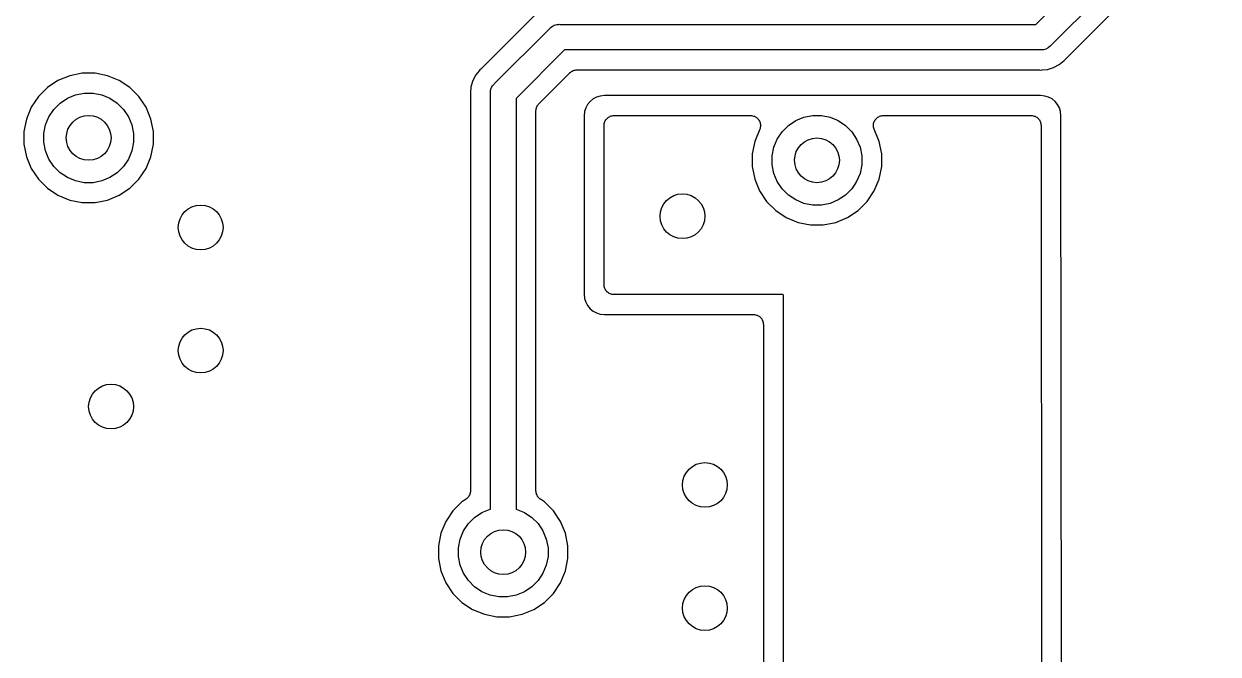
# Model space of a CAD drawing. Extents: x 1.98 to 5.9, y -3.93 to -1.98.
# Drawn here: x 4.5796 to 4.9992, y -2.5437 to -2.3221 of the extents above; entities that cross this region are included whole.
import ezdxf

# ---------------------------------------------------------------- set-up
doc = ezdxf.new("R2010")
doc.units = 0
doc.header["$MEASUREMENT"] = 0
doc.layers.add('BLACK', color=7, linetype='CONTINUOUS')

msp = doc.modelspace()

# ---------------------------------------------------------------- linework, layer by layer
at = {"layer": 'BLACK', "linetype": 'CONTINUOUS'}
for p, q in [((4.93514, -2.32227), (5.02422, -2.23319)), ((5.02942, -2.24072), (4.94035, -2.3298)), ((4.94566, -2.33438), (5.0313, -2.24875)), ((4.75906, -2.31916), (4.74042, -2.3378)), ((4.74501, -2.34312), (4.76438, -2.32375)), ((4.76438, -2.32375), (4.76452, -2.32357)), ((4.76452, -2.32357), (4.76469, -2.32343)), ((4.76469, -2.32343), (4.7652, -2.32301)), ((4.76469, -2.32343), (4.76469, -2.32343)), ((4.7652, -2.32301), (4.76599, -2.32259)), ((4.76599, -2.32259), (4.76683, -2.32234)), ((4.76683, -2.32234), (4.76689, -2.32233)), ((4.76689, -2.32233), (4.7675, -2.32227)), ((4.7675, -2.32227), (4.76772, -2.32225)), ((4.7675, -2.32227), (4.7675, -2.32227)), ((4.76772, -2.32225), (4.76794, -2.32227)), ((4.76794, -2.32227), (4.93514, -2.32227)), ((4.76958, -2.33127), (4.75253, -2.34832)), ((4.93679, -2.33127), (4.76958, -2.33127)), ((4.93701, -2.33129), (4.93679, -2.33127)), ((4.93723, -2.33127), (4.93701, -2.33129)), ((4.93789, -2.33121), (4.93723, -2.33127)), ((4.93723, -2.33127), (4.93723, -2.33127)), ((4.93874, -2.33095), (4.93789, -2.33121)), ((4.93952, -2.33053), (4.93874, -2.33095)), ((4.94021, -2.32997), (4.93952, -2.33053)), ((4.94035, -2.3298), (4.94021, -2.32997)), ((4.94143, -2.33745), (4.94343, -2.33638)), ((4.94343, -2.33638), (4.94518, -2.33494)), ((4.94518, -2.33494), (4.94543, -2.33464)), ((4.94543, -2.33464), (4.94546, -2.3346)), ((4.94546, -2.3346), (4.94557, -2.3345)), ((4.94557, -2.3345), (4.94566, -2.33438)), ((4.59573, -2.34033), (4.59159, -2.34205)), ((4.60012, -2.33946), (4.59573, -2.34033)), ((4.6046, -2.33946), (4.60012, -2.33946)), ((4.609, -2.34033), (4.6046, -2.33946)), ((4.61314, -2.34205), (4.609, -2.34033)), ((4.73842, -2.34004), (4.73736, -2.34203)), ((4.73961, -2.33859), (4.73842, -2.34004)), ((4.73986, -2.33829), (4.73961, -2.33859)), ((4.73961, -2.33859), (4.73961, -2.33859)), ((4.74017, -2.33803), (4.73986, -2.33829)), ((4.74027, -2.33793), (4.74017, -2.33803)), ((4.74039, -2.33784), (4.74027, -2.33793)), ((4.74042, -2.3378), (4.74039, -2.33784)), ((4.76056, -2.35019), (4.77145, -2.3393)), ((4.77145, -2.3393), (4.77146, -2.33929)), ((4.77146, -2.33929), (4.77149, -2.33926)), ((4.77146, -2.33929), (4.77146, -2.33929)), ((4.77146, -2.33929), (4.77146, -2.33929)), ((4.77149, -2.33926), (4.77174, -2.33906)), ((4.77174, -2.33906), (4.77199, -2.33886)), ((4.77199, -2.33886), (4.77201, -2.33885)), ((4.77201, -2.33885), (4.77202, -2.33884)), ((4.77202, -2.33884), (4.77231, -2.33869)), ((4.77231, -2.33869), (4.7726, -2.33854)), ((4.7726, -2.33854), (4.77261, -2.33853)), ((4.77261, -2.33853), (4.77263, -2.33852)), ((4.77263, -2.33852), (4.77294, -2.33843)), ((4.77294, -2.33843), (4.77325, -2.33834)), ((4.77325, -2.33834), (4.77327, -2.33834)), ((4.77327, -2.33834), (4.77329, -2.33833)), ((4.77329, -2.33833), (4.77361, -2.3383)), ((4.77361, -2.3383), (4.77393, -2.33827)), ((4.77393, -2.33827), (4.93627, -2.33827)), ((4.93627, -2.33827), (4.93632, -2.33827)), ((4.93632, -2.33827), (4.93647, -2.33829)), ((4.93647, -2.33829), (4.93661, -2.33829)), ((4.93661, -2.33829), (4.93701, -2.33833)), ((4.93701, -2.33833), (4.9374, -2.33829)), ((4.9374, -2.33829), (4.93926, -2.33811)), ((4.9374, -2.33829), (4.9374, -2.33829)), ((4.93926, -2.33811), (4.94143, -2.33745)), ((4.58786, -2.34454), (4.58469, -2.3477)), ((4.59159, -2.34205), (4.58786, -2.34454)), ((4.61686, -2.34454), (4.61314, -2.34205)), ((4.62003, -2.3477), (4.61686, -2.34454)), ((4.7367, -2.3442), (4.73648, -2.34646)), ((4.73736, -2.34203), (4.7367, -2.3442)), ((4.74351, -2.34646), (4.7436, -2.34557)), ((4.7436, -2.34557), (4.74385, -2.34473)), ((4.74385, -2.34473), (4.74396, -2.34453)), ((4.74396, -2.34453), (4.74427, -2.34394)), ((4.74427, -2.34394), (4.7445, -2.34367)), ((4.7445, -2.34367), (4.74469, -2.34343)), ((4.74469, -2.34343), (4.74483, -2.34326)), ((4.74469, -2.34343), (4.74469, -2.34343)), ((4.74483, -2.34326), (4.74501, -2.34312)), ((4.58469, -2.3477), (4.5822, -2.35143)), ((4.59232, -2.34997), (4.5949, -2.34825)), ((4.5949, -2.34825), (4.59777, -2.34706)), ((4.59777, -2.34706), (4.60081, -2.34646)), ((4.60081, -2.34646), (4.60391, -2.34646)), ((4.60391, -2.34646), (4.60696, -2.34706)), ((4.60696, -2.34706), (4.60982, -2.34825)), ((4.60982, -2.34825), (4.6124, -2.34997)), ((4.62252, -2.35143), (4.62003, -2.3477)), ((4.73648, -2.34646), (4.73651, -2.34685)), ((4.73651, -2.34685), (4.73652, -2.3469)), ((4.73652, -2.3469), (4.73652, -2.34705)), ((4.73652, -2.34705), (4.73653, -2.34719)), ((4.73653, -2.34719), (4.73653, -2.48633)), ((4.74353, -2.34668), (4.74351, -2.34646)), ((4.74353, -2.49271), (4.74353, -2.34668)), ((4.75253, -2.34832), (4.75253, -2.49271)), ((4.77853, -2.34939), (4.77766, -2.35045)), ((4.77959, -2.34852), (4.77853, -2.34939)), ((4.78079, -2.34788), (4.77959, -2.34852)), ((4.7821, -2.34748), (4.78079, -2.34788)), ((4.78364, -2.34733), (4.7821, -2.34748)), ((4.93684, -2.34733), (4.78364, -2.34733)), ((4.93837, -2.34748), (4.93684, -2.34733)), ((4.93968, -2.34788), (4.93837, -2.34748)), ((4.94089, -2.34852), (4.93968, -2.34788)), ((4.94195, -2.34939), (4.94089, -2.34852)), ((4.94281, -2.35045), (4.94195, -2.34939)), ((4.5822, -2.35143), (4.58049, -2.35557)), ((4.58841, -2.35475), (4.59013, -2.35217)), ((4.59013, -2.35217), (4.59232, -2.34997)), ((4.6124, -2.34997), (4.61459, -2.35217)), ((4.61459, -2.35217), (4.61632, -2.35475)), ((4.62424, -2.35557), (4.62252, -2.35143)), ((4.75953, -2.35262), (4.75957, -2.3523)), ((4.75953, -2.35266), (4.75953, -2.35262)), ((4.75953, -2.35267), (4.75953, -2.35266)), ((4.75953, -2.35266), (4.75953, -2.35266)), ((4.75953, -2.35266), (4.75953, -2.35266)), ((4.75953, -2.48633), (4.75953, -2.35267)), ((4.75957, -2.3523), (4.7596, -2.35198)), ((4.7596, -2.35198), (4.75961, -2.35196)), ((4.75961, -2.35194), (4.75971, -2.35164)), ((4.75961, -2.35196), (4.75961, -2.35194)), ((4.75971, -2.35164), (4.7598, -2.35132)), ((4.7598, -2.35132), (4.75981, -2.35131)), ((4.75981, -2.35129), (4.75997, -2.35101)), ((4.75981, -2.35131), (4.75981, -2.35129)), ((4.75997, -2.35101), (4.76012, -2.35072)), ((4.76012, -2.35072), (4.76013, -2.35071)), ((4.76013, -2.35071), (4.76014, -2.35069)), ((4.76014, -2.35069), (4.76035, -2.35044)), ((4.76035, -2.35044), (4.76056, -2.35019)), ((4.77662, -2.35297), (4.77646, -2.3545)), ((4.77701, -2.35166), (4.77662, -2.35297)), ((4.77766, -2.35045), (4.77701, -2.35166)), ((4.94346, -2.35166), (4.94281, -2.35045)), ((4.94386, -2.35297), (4.94346, -2.35166)), ((4.94401, -2.3545), (4.94386, -2.35297)), ((4.58049, -2.35557), (4.57961, -2.35996)), ((4.58661, -2.36065), (4.58722, -2.35761)), ((4.58722, -2.35761), (4.58841, -2.35475)), ((4.61632, -2.35475), (4.61751, -2.35761)), ((4.61751, -2.35761), (4.61811, -2.36065)), ((4.62511, -2.35996), (4.62424, -2.35557)), ((4.77646, -2.3545), (4.77646, -2.41715)), ((4.78346, -2.35778), (4.7835, -2.35745)), ((4.78346, -2.35781), (4.78346, -2.35778)), ((4.78346, -2.35783), (4.78346, -2.35781)), ((4.78346, -2.35781), (4.78346, -2.35781)), ((4.78346, -2.35781), (4.78346, -2.35781)), ((4.78346, -2.41382), (4.78346, -2.35783)), ((4.7835, -2.35745), (4.78354, -2.35713)), ((4.78354, -2.3571), (4.78364, -2.35679)), ((4.78354, -2.35712), (4.78354, -2.3571)), ((4.78354, -2.35713), (4.78354, -2.35712)), ((4.78364, -2.35679), (4.78374, -2.35647)), ((4.78374, -2.35646), (4.78375, -2.35645)), ((4.78374, -2.35647), (4.78374, -2.35646)), ((4.78375, -2.35645), (4.78391, -2.35616)), ((4.78391, -2.35616), (4.78406, -2.35587)), ((4.78406, -2.35587), (4.78407, -2.35586)), ((4.78407, -2.35586), (4.78408, -2.35585)), ((4.78408, -2.35585), (4.78429, -2.3556)), ((4.78429, -2.3556), (4.7845, -2.35535)), ((4.7845, -2.35535), (4.78451, -2.35534)), ((4.78451, -2.35534), (4.78452, -2.35533)), ((4.78452, -2.35533), (4.78477, -2.35513)), ((4.78477, -2.35513), (4.78503, -2.35492)), ((4.78503, -2.35492), (4.78504, -2.35491)), ((4.78504, -2.35491), (4.78505, -2.3549)), ((4.78505, -2.3549), (4.78534, -2.35475)), ((4.78534, -2.35475), (4.78563, -2.35459)), ((4.78563, -2.35459), (4.78564, -2.35459)), ((4.78564, -2.35459), (4.78565, -2.35459)), ((4.78565, -2.35459), (4.78597, -2.35449)), ((4.78597, -2.35449), (4.78628, -2.3544)), ((4.78628, -2.3544), (4.7863, -2.3544)), ((4.7863, -2.3544), (4.78631, -2.35439)), ((4.78631, -2.35439), (4.78664, -2.35436)), ((4.78664, -2.35436), (4.78696, -2.35433)), ((4.78696, -2.35433), (4.83493, -2.35433)), ((4.83493, -2.35433), (4.83496, -2.35433)), ((4.83496, -2.35433), (4.83496, -2.35433)), ((4.83496, -2.35433), (4.83496, -2.35433)), ((4.83496, -2.35433), (4.83498, -2.35433)), ((4.83498, -2.35433), (4.83531, -2.35437)), ((4.83531, -2.35437), (4.83564, -2.3544)), ((4.83564, -2.3544), (4.83565, -2.35441)), ((4.83565, -2.35441), (4.83566, -2.35441)), ((4.83566, -2.35441), (4.83598, -2.35451)), ((4.83598, -2.35451), (4.83629, -2.35461)), ((4.83629, -2.35461), (4.8363, -2.35461)), ((4.8363, -2.35461), (4.83631, -2.35461)), ((4.83631, -2.35461), (4.8366, -2.35478)), ((4.8366, -2.35478), (4.83689, -2.35493)), ((4.83689, -2.35493), (4.8369, -2.35494)), ((4.8369, -2.35494), (4.83691, -2.35494)), ((4.83691, -2.35494), (4.83717, -2.35516)), ((4.83717, -2.35516), (4.83742, -2.35537)), ((4.83742, -2.35537), (4.83742, -2.35538)), ((4.83742, -2.35538), (4.83743, -2.35538)), ((4.83743, -2.35538), (4.83764, -2.35564)), ((4.83764, -2.35564), (4.83785, -2.3559)), ((4.83785, -2.3559), (4.83785, -2.35591)), ((4.83785, -2.35591), (4.83786, -2.35591)), ((4.83786, -2.35591), (4.83801, -2.35621)), ((4.83801, -2.35621), (4.83817, -2.3565)), ((4.83817, -2.3565), (4.83817, -2.35651)), ((4.83817, -2.35651), (4.83818, -2.35652)), ((4.83818, -2.35652), (4.83827, -2.35684)), ((4.83827, -2.35684), (4.83836, -2.35716)), ((4.83836, -2.35716), (4.83837, -2.35717)), ((4.8384, -2.35818), (4.83836, -2.35852)), ((4.83837, -2.35717), (4.83837, -2.35717)), ((4.83837, -2.35717), (4.8384, -2.3575)), ((4.8384, -2.3575), (4.83843, -2.35784)), ((4.83843, -2.35786), (4.8384, -2.35818)), ((4.83843, -2.35784), (4.83843, -2.35785)), ((4.83843, -2.35785), (4.83843, -2.35786)), ((4.84604, -2.36004), (4.84823, -2.35785)), ((4.84823, -2.35785), (4.85081, -2.35612)), ((4.85081, -2.35612), (4.85367, -2.35494)), ((4.85367, -2.35494), (4.85672, -2.35433)), ((4.85672, -2.35433), (4.85982, -2.35433)), ((4.85982, -2.35433), (4.86286, -2.35494)), ((4.86286, -2.35494), (4.86573, -2.35612)), ((4.86573, -2.35612), (4.86831, -2.35785)), ((4.86831, -2.35785), (4.8705, -2.36004)), ((4.87811, -2.35779), (4.87814, -2.35745)), ((4.87811, -2.3578), (4.87811, -2.35779)), ((4.87811, -2.35781), (4.87811, -2.3578)), ((4.87814, -2.35814), (4.87811, -2.35781)), ((4.87814, -2.35745), (4.87818, -2.35713)), ((4.87816, -2.35847), (4.87814, -2.35814)), ((4.87818, -2.35711), (4.87828, -2.35679)), ((4.87818, -2.35712), (4.87818, -2.35711)), ((4.87818, -2.35713), (4.87818, -2.35712)), ((4.87828, -2.35679), (4.87838, -2.35647)), ((4.87838, -2.35647), (4.87839, -2.35646)), ((4.87838, -2.35647), (4.87838, -2.35647)), ((4.87839, -2.35646), (4.87855, -2.35617)), ((4.87855, -2.35617), (4.8787, -2.35587)), ((4.8787, -2.35587), (4.87871, -2.35587)), ((4.87871, -2.35586), (4.87893, -2.3556)), ((4.87871, -2.35587), (4.87871, -2.35586)), ((4.87893, -2.3556), (4.87914, -2.35535)), ((4.87914, -2.35535), (4.87915, -2.35534)), ((4.87915, -2.35533), (4.87941, -2.35513)), ((4.87915, -2.35534), (4.87915, -2.35533)), ((4.87941, -2.35513), (4.87967, -2.35492)), ((4.87967, -2.35492), (4.87968, -2.35491)), ((4.87968, -2.35491), (4.87998, -2.35475)), ((4.87968, -2.35491), (4.87968, -2.35491)), ((4.87998, -2.35475), (4.88027, -2.35459)), ((4.88027, -2.35459), (4.88028, -2.35459)), ((4.88028, -2.35459), (4.88029, -2.35459)), ((4.88029, -2.35459), (4.88061, -2.35449)), ((4.88061, -2.35449), (4.88093, -2.3544)), ((4.88093, -2.3544), (4.88094, -2.35439)), ((4.88093, -2.3544), (4.88093, -2.3544)), ((4.88094, -2.35439), (4.88127, -2.35436)), ((4.88127, -2.35436), (4.88161, -2.35433)), ((4.88161, -2.35433), (4.93351, -2.35433)), ((4.93351, -2.35433), (4.93353, -2.35433)), ((4.93353, -2.35433), (4.93353, -2.35433)), ((4.93353, -2.35433), (4.93353, -2.35433)), ((4.93353, -2.35433), (4.93356, -2.35433)), ((4.93356, -2.35433), (4.93388, -2.35437)), ((4.93388, -2.35437), (4.93421, -2.3544)), ((4.93421, -2.3544), (4.93423, -2.35441)), ((4.93423, -2.35441), (4.93424, -2.35441)), ((4.93424, -2.35441), (4.93455, -2.35451)), ((4.93455, -2.35451), (4.93486, -2.3546)), ((4.93486, -2.3546), (4.93488, -2.35461)), ((4.93488, -2.35461), (4.93489, -2.35461)), ((4.93489, -2.35461), (4.93518, -2.35477)), ((4.93518, -2.35477), (4.93547, -2.35493)), ((4.93547, -2.35493), (4.93548, -2.35494)), ((4.93548, -2.35494), (4.93549, -2.35494)), ((4.93549, -2.35494), (4.93574, -2.35516)), ((4.93574, -2.35516), (4.93599, -2.35536)), ((4.93599, -2.35536), (4.936, -2.35537)), ((4.936, -2.35537), (4.93601, -2.35538)), ((4.93601, -2.35538), (4.93622, -2.35564)), ((4.93622, -2.35564), (4.93642, -2.35589)), ((4.93642, -2.35589), (4.93643, -2.3559)), ((4.93643, -2.3559), (4.93644, -2.35591)), ((4.93644, -2.35591), (4.93659, -2.3562)), ((4.93659, -2.3562), (4.93675, -2.35649)), ((4.93675, -2.35649), (4.93675, -2.35651)), ((4.93675, -2.35651), (4.93676, -2.35652)), ((4.93676, -2.35652), (4.93685, -2.35683)), ((4.93685, -2.35683), (4.93694, -2.35715)), ((4.93694, -2.35715), (4.93695, -2.35716)), ((4.93695, -2.35716), (4.93695, -2.35717)), ((4.93695, -2.35717), (4.93698, -2.3575)), ((4.93698, -2.3575), (4.93701, -2.35783)), ((4.93701, -2.35783), (4.93799, -3.41382)), ((4.94499, -3.41714), (4.94401, -2.3545)), ((4.57961, -2.35996), (4.57961, -2.36445)), ((4.58661, -2.36376), (4.58661, -2.36065)), ((4.61811, -2.36065), (4.61811, -2.36376)), ((4.62511, -2.36445), (4.62511, -2.35996)), ((4.83816, -2.35917), (4.83639, -2.36344)), ((4.83826, -2.35885), (4.83816, -2.35917)), ((4.83836, -2.35853), (4.83826, -2.35885)), ((4.83836, -2.35852), (4.83836, -2.35853)), ((4.83836, -2.35853), (4.83836, -2.35853)), ((4.84431, -2.36262), (4.84604, -2.36004)), ((4.8705, -2.36004), (4.87222, -2.36262)), ((4.87817, -2.35848), (4.87816, -2.35847)), ((4.87817, -2.35849), (4.87817, -2.35848)), ((4.87826, -2.35881), (4.87817, -2.35849)), ((4.87835, -2.35912), (4.87826, -2.35881)), ((4.87836, -2.35914), (4.87835, -2.35912)), ((4.87837, -2.35917), (4.87836, -2.35914)), ((4.87836, -2.35914), (4.87836, -2.35914)), ((4.87836, -2.35914), (4.87836, -2.35914)), ((4.88014, -2.36344), (4.87837, -2.35917)), ((4.57961, -2.36445), (4.58049, -2.36884)), ((4.58722, -2.3668), (4.58661, -2.36376)), ((4.61811, -2.36376), (4.61751, -2.3668)), ((4.62424, -2.36884), (4.62511, -2.36445)), ((4.83639, -2.36344), (4.83552, -2.36784)), ((4.84252, -2.36853), (4.84312, -2.36549)), ((4.84312, -2.36549), (4.84431, -2.36262)), ((4.87222, -2.36262), (4.87341, -2.36549)), ((4.87341, -2.36549), (4.87402, -2.36853)), ((4.88102, -2.36784), (4.88014, -2.36344)), ((4.58049, -2.36884), (4.5822, -2.37298)), ((4.58841, -2.36966), (4.58722, -2.3668)), ((4.59013, -2.37224), (4.58841, -2.36966)), ((4.61632, -2.36966), (4.61459, -2.37224)), ((4.61751, -2.3668), (4.61632, -2.36966)), ((4.62252, -2.37298), (4.62424, -2.36884)), ((4.83552, -2.36784), (4.83552, -2.37232)), ((4.84252, -2.37163), (4.84252, -2.36853)), ((4.87402, -2.36853), (4.87402, -2.37163)), ((4.88102, -2.37232), (4.88102, -2.36784)), ((4.5822, -2.37298), (4.58469, -2.37671)), ((4.59232, -2.37444), (4.59013, -2.37224)), ((4.5949, -2.37616), (4.59232, -2.37444)), ((4.6124, -2.37444), (4.60982, -2.37616)), ((4.61459, -2.37224), (4.6124, -2.37444)), ((4.62003, -2.37671), (4.62252, -2.37298)), ((4.83552, -2.37232), (4.83639, -2.37671)), ((4.84312, -2.37467), (4.84252, -2.37163)), ((4.84431, -2.37754), (4.84312, -2.37467)), ((4.87341, -2.37467), (4.87222, -2.37754)), ((4.87402, -2.37163), (4.87341, -2.37467)), ((4.88014, -2.37671), (4.88102, -2.37232)), ((4.58469, -2.37671), (4.58786, -2.37987)), ((4.59777, -2.37735), (4.5949, -2.37616)), ((4.60081, -2.37795), (4.59777, -2.37735)), ((4.60391, -2.37795), (4.60081, -2.37795)), ((4.60696, -2.37735), (4.60391, -2.37795)), ((4.60982, -2.37616), (4.60696, -2.37735)), ((4.61686, -2.37987), (4.62003, -2.37671)), ((4.83639, -2.37671), (4.83811, -2.38085)), ((4.84604, -2.38012), (4.84431, -2.37754)), ((4.87222, -2.37754), (4.8705, -2.38012)), ((4.87843, -2.38085), (4.88014, -2.37671)), ((4.58786, -2.37987), (4.59159, -2.38236)), ((4.59159, -2.38236), (4.59573, -2.38408)), ((4.609, -2.38408), (4.61314, -2.38236)), ((4.61314, -2.38236), (4.61686, -2.37987)), ((4.83811, -2.38085), (4.8406, -2.38458)), ((4.84823, -2.38231), (4.84604, -2.38012)), ((4.85081, -2.38403), (4.84823, -2.38231)), ((4.86831, -2.38231), (4.86573, -2.38403)), ((4.8705, -2.38012), (4.86831, -2.38231)), ((4.87594, -2.38458), (4.87843, -2.38085)), ((4.59573, -2.38408), (4.60012, -2.38495)), ((4.60012, -2.38495), (4.6046, -2.38495)), ((4.6046, -2.38495), (4.609, -2.38408)), ((4.8406, -2.38458), (4.84377, -2.38775)), ((4.85367, -2.38522), (4.85081, -2.38403)), ((4.85672, -2.38583), (4.85367, -2.38522)), ((4.85982, -2.38583), (4.85672, -2.38583)), ((4.86286, -2.38522), (4.85982, -2.38583)), ((4.86573, -2.38403), (4.86286, -2.38522)), ((4.87277, -2.38775), (4.87594, -2.38458)), ((4.84377, -2.38775), (4.84749, -2.39024)), ((4.84749, -2.39024), (4.85163, -2.39195)), ((4.8649, -2.39195), (4.86904, -2.39024)), ((4.86904, -2.39024), (4.87277, -2.38775)), ((4.85163, -2.39195), (4.85603, -2.39283)), ((4.85603, -2.39283), (4.86051, -2.39283)), ((4.86051, -2.39283), (4.8649, -2.39195)), ((4.7835, -2.41415), (4.78346, -2.41382)), ((4.78353, -2.41448), (4.7835, -2.41415)), ((4.78353, -2.41449), (4.78353, -2.41448)), ((4.78353, -2.4145), (4.78353, -2.41449)), ((4.78363, -2.41482), (4.78353, -2.4145)), ((4.78372, -2.41513), (4.78363, -2.41482)), ((4.78373, -2.41514), (4.78372, -2.41513)), ((4.78373, -2.41516), (4.78373, -2.41514)), ((4.78388, -2.41545), (4.78373, -2.41516)), ((4.78404, -2.41574), (4.78388, -2.41545)), ((4.78404, -2.41575), (4.78404, -2.41574)), ((4.78405, -2.41576), (4.78404, -2.41575)), ((4.78426, -2.41601), (4.78405, -2.41576)), ((4.78446, -2.41627), (4.78426, -2.41601)), ((4.78447, -2.41628), (4.78446, -2.41627)), ((4.78448, -2.41629), (4.78447, -2.41628)), ((4.78473, -2.4165), (4.78448, -2.41629)), ((4.78499, -2.41671), (4.78473, -2.4165)), ((4.785, -2.41672), (4.78499, -2.41671)), ((4.78501, -2.41672), (4.785, -2.41672)), ((4.7853, -2.41688), (4.78501, -2.41672)), ((4.78559, -2.41704), (4.7853, -2.41688)), ((4.77646, -2.41715), (4.77662, -2.41869)), ((4.77662, -2.41869), (4.77701, -2.42)), ((4.77701, -2.42), (4.77766, -2.4212)), ((4.7856, -2.41704), (4.78559, -2.41704)), ((4.78561, -2.41705), (4.7856, -2.41704)), ((4.78593, -2.41715), (4.78561, -2.41705)), ((4.78624, -2.41725), (4.78593, -2.41715)), ((4.78625, -2.41725), (4.78624, -2.41725)), ((4.78626, -2.41725), (4.78625, -2.41725)), ((4.78659, -2.41729), (4.78626, -2.41725)), ((4.78692, -2.41732), (4.78659, -2.41729)), ((4.78694, -2.41732), (4.78692, -2.41732)), ((4.78696, -2.41732), (4.78694, -2.41732)), ((4.78694, -2.41732), (4.78694, -2.41732)), ((4.78694, -2.41732), (4.78694, -2.41732)), ((4.84628, -2.41732), (4.78696, -2.41732)), ((4.84644, -2.41734), (4.84628, -2.41732)), ((4.84646, -2.41749), (4.84644, -2.41734)), ((4.84646, -3.20849), (4.84646, -2.41749)), ((4.77766, -2.4212), (4.77853, -2.42226)), ((4.77853, -2.42226), (4.77959, -2.42313)), ((4.77959, -2.42313), (4.78079, -2.42377)), ((4.78079, -2.42377), (4.7821, -2.42417)), ((4.7821, -2.42417), (4.78364, -2.42432)), ((4.78364, -2.42432), (4.83596, -2.42432)), ((4.83596, -2.42432), (4.83598, -2.42432)), ((4.83598, -2.42432), (4.83598, -2.42432)), ((4.83598, -2.42432), (4.83598, -2.42432)), ((4.83598, -2.42432), (4.83601, -2.42432)), ((4.83601, -2.42432), (4.83633, -2.42436)), ((4.83633, -2.42436), (4.83666, -2.42439)), ((4.83666, -2.42439), (4.83667, -2.4244)), ((4.83667, -2.4244), (4.83668, -2.4244)), ((4.83668, -2.4244), (4.83699, -2.4245)), ((4.83699, -2.4245), (4.83731, -2.4246)), ((4.83731, -2.4246), (4.83732, -2.4246)), ((4.83732, -2.4246), (4.83734, -2.42461)), ((4.83734, -2.42461), (4.83763, -2.42477)), ((4.83763, -2.42477), (4.83791, -2.42492)), ((4.83791, -2.42492), (4.83792, -2.42493)), ((4.83792, -2.42493), (4.83793, -2.42493)), ((4.83793, -2.42493), (4.83819, -2.42515)), ((4.83819, -2.42515), (4.83844, -2.42536)), ((4.83844, -2.42536), (4.83845, -2.42537)), ((4.83845, -2.42537), (4.83846, -2.42537)), ((4.83846, -2.42537), (4.83866, -2.42563)), ((4.83866, -2.42563), (4.83887, -2.42589)), ((4.83887, -2.42589), (4.83888, -2.4259)), ((4.83888, -2.4259), (4.83889, -2.42591)), ((4.83889, -2.42591), (4.83904, -2.4262)), ((4.83904, -2.4262), (4.83919, -2.42649)), ((4.83919, -2.42649), (4.8392, -2.4265)), ((4.8392, -2.4265), (4.8392, -2.42651)), ((4.8392, -2.42651), (4.8393, -2.42683)), ((4.8393, -2.42683), (4.83939, -2.42714)), ((4.83939, -2.42714), (4.83939, -2.42716)), ((4.83939, -2.42716), (4.83939, -2.42717)), ((4.83939, -2.42717), (4.83942, -2.42749)), ((4.83942, -2.42749), (4.83946, -2.42782)), ((4.83946, -2.42782), (4.83946, -3.19816)), ((4.73592, -2.48831), (4.73571, -2.48856)), ((4.73593, -2.48829), (4.73592, -2.48831)), ((4.73594, -2.48828), (4.73593, -2.48829)), ((4.73609, -2.48799), (4.73594, -2.48828)), ((4.73625, -2.48771), (4.73609, -2.48799)), ((4.73626, -2.48768), (4.73625, -2.48769)), ((4.73625, -2.48769), (4.73625, -2.48771)), ((4.73636, -2.48736), (4.73626, -2.48768)), ((4.73646, -2.48706), (4.73636, -2.48736)), ((4.7365, -2.4867), (4.73646, -2.48702)), ((4.73646, -2.48702), (4.73646, -2.48704)), ((4.73646, -2.48704), (4.73646, -2.48706)), ((4.73653, -2.48638), (4.7365, -2.4867)), ((4.73653, -2.48633), (4.73653, -2.48634)), ((4.73653, -2.48634), (4.73653, -2.48634)), ((4.73653, -2.48634), (4.73653, -2.48634)), ((4.73653, -2.48634), (4.73653, -2.48638)), ((4.75956, -2.48665), (4.75953, -2.48633)), ((4.75959, -2.48698), (4.75956, -2.48665)), ((4.7596, -2.48699), (4.75959, -2.48698)), ((4.7596, -2.48701), (4.7596, -2.48699)), ((4.75969, -2.48732), (4.7596, -2.48701)), ((4.75978, -2.48763), (4.75969, -2.48732)), ((4.75979, -2.48765), (4.75978, -2.48763)), ((4.7598, -2.48766), (4.75979, -2.48765)), ((4.75995, -2.48795), (4.7598, -2.48766)), ((4.7601, -2.48824), (4.75995, -2.48795)), ((4.76011, -2.48825), (4.7601, -2.48824)), ((4.76012, -2.48827), (4.76011, -2.48825)), ((4.76032, -2.48852), (4.76012, -2.48827)), ((4.73353, -2.4902), (4.73036, -2.49337)), ((4.73498, -2.48924), (4.73353, -2.4902)), ((4.73523, -2.48903), (4.73498, -2.48924)), ((4.73548, -2.48883), (4.73523, -2.48903)), ((4.73549, -2.48882), (4.73548, -2.48883)), ((4.7355, -2.48881), (4.73549, -2.48882)), ((4.73571, -2.48856), (4.7355, -2.48881)), ((4.76052, -2.48877), (4.76032, -2.48852)), ((4.76054, -2.48878), (4.76052, -2.48877)), ((4.76055, -2.48879), (4.76054, -2.48878)), ((4.7608, -2.489), (4.76055, -2.48879)), ((4.76105, -2.48921), (4.7608, -2.489)), ((4.76107, -2.48923), (4.76105, -2.48921)), ((4.76109, -2.48924), (4.76107, -2.48923)), ((4.76107, -2.48923), (4.76107, -2.48923)), ((4.76107, -2.48923), (4.76107, -2.48923)), ((4.76253, -2.4902), (4.76109, -2.48924)), ((4.7657, -2.49337), (4.76253, -2.4902)), ((4.73036, -2.49337), (4.72787, -2.4971)), ((4.7358, -2.49784), (4.73799, -2.49564)), ((4.73799, -2.49564), (4.74057, -2.49392)), ((4.74057, -2.49392), (4.74344, -2.49273)), ((4.74344, -2.49273), (4.74353, -2.49271)), ((4.75253, -2.49271), (4.75263, -2.49273)), ((4.75263, -2.49273), (4.75549, -2.49392)), ((4.75549, -2.49392), (4.75807, -2.49564)), ((4.75807, -2.49564), (4.76026, -2.49784)), ((4.76819, -2.4971), (4.7657, -2.49337)), ((4.72787, -2.4971), (4.72616, -2.50124)), ((4.73289, -2.50328), (4.73408, -2.50041)), ((4.73408, -2.50041), (4.7358, -2.49784)), ((4.76026, -2.49784), (4.76199, -2.50041)), ((4.76199, -2.50041), (4.76317, -2.50328)), ((4.76991, -2.50124), (4.76819, -2.4971)), ((4.72616, -2.50124), (4.72528, -2.50563)), ((4.73228, -2.50632), (4.73289, -2.50328)), ((4.76317, -2.50328), (4.76378, -2.50632)), ((4.77078, -2.50563), (4.76991, -2.50124)), ((4.72528, -2.50563), (4.72528, -2.51011)), ((4.73228, -2.50943), (4.73228, -2.50632)), ((4.76378, -2.50632), (4.76378, -2.50943)), ((4.77078, -2.51011), (4.77078, -2.50563)), ((4.72528, -2.51011), (4.72616, -2.51451)), ((4.73289, -2.51247), (4.73228, -2.50943)), ((4.73408, -2.51533), (4.73289, -2.51247)), ((4.76317, -2.51247), (4.76199, -2.51533)), ((4.76378, -2.50943), (4.76317, -2.51247)), ((4.76991, -2.51451), (4.77078, -2.51011)), ((4.72616, -2.51451), (4.72787, -2.51865)), ((4.7358, -2.51791), (4.73408, -2.51533)), ((4.76199, -2.51533), (4.76026, -2.51791)), ((4.76819, -2.51865), (4.76991, -2.51451)), ((4.72787, -2.51865), (4.73036, -2.52238)), ((4.73799, -2.52011), (4.7358, -2.51791)), ((4.74057, -2.52183), (4.73799, -2.52011)), ((4.74344, -2.52302), (4.74057, -2.52183)), ((4.75549, -2.52183), (4.75263, -2.52302)), ((4.75807, -2.52011), (4.75549, -2.52183)), ((4.76026, -2.51791), (4.75807, -2.52011)), ((4.7657, -2.52238), (4.76819, -2.51865)), ((4.73036, -2.52238), (4.73353, -2.52554)), ((4.73353, -2.52554), (4.73726, -2.52803)), ((4.74648, -2.52362), (4.74344, -2.52302)), ((4.74958, -2.52362), (4.74648, -2.52362)), ((4.75263, -2.52302), (4.74958, -2.52362)), ((4.75881, -2.52803), (4.76253, -2.52554)), ((4.76253, -2.52554), (4.7657, -2.52238)), ((4.73726, -2.52803), (4.7414, -2.52975)), ((4.7414, -2.52975), (4.74579, -2.53062)), ((4.75027, -2.53062), (4.75467, -2.52975)), ((4.75467, -2.52975), (4.75881, -2.52803)), ((4.74579, -2.53062), (4.75027, -2.53062))]:
    msp.add_line(p, q, dxfattribs=at)
at = {"layer": 'BLACK'}
for centre in [(4.60236, -2.3622), (4.85827, -2.37008), (4.81102, -2.38976), (4.64173, -2.3937), (4.64173, -2.43701), (4.61024, -2.45669), (4.8189, -2.48425), (4.74803, -2.50787), (4.8189, -2.52756)]:
    msp.add_circle(centre, 0.00787, dxfattribs=at)

doc.saveas('drawing.dxf')
